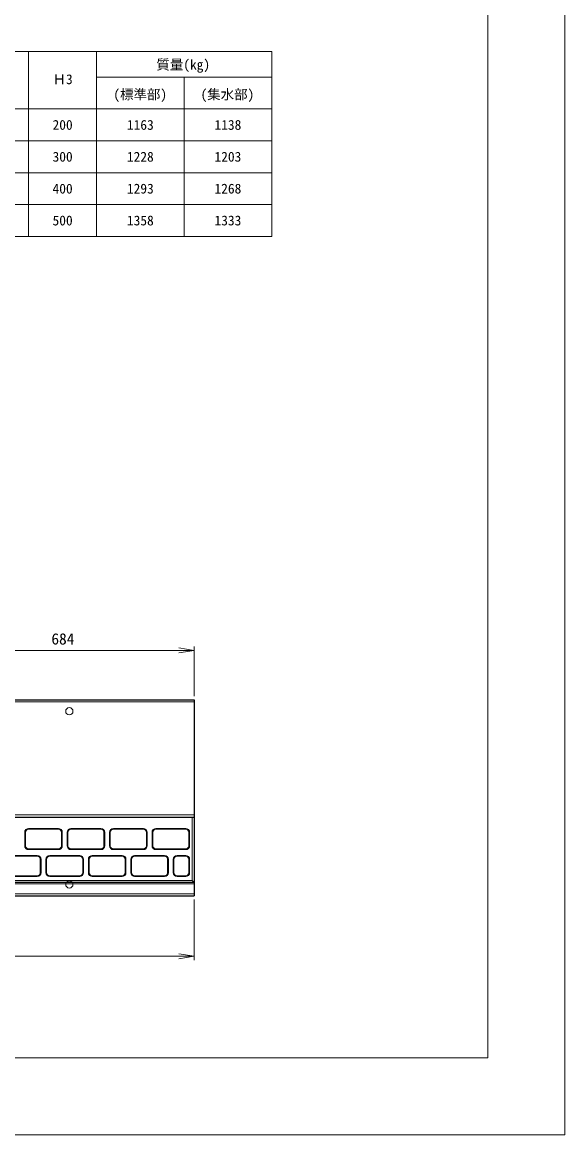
# Model space of a CAD drawing. Units: millimetres at full size, sheet at 1:20; details may follow other scales. Extents: x 0 to 8400, y 0 to 5940.
# Drawn here: x 6988 to 8400, y 0 to 2899 of the extents above; entities that cross this region are included whole.
import ezdxf
from ezdxf.enums import TextEntityAlignment as Align

# ---------------------------------------------------------------- set-up
doc = ezdxf.new("R2010")
doc.units = ezdxf.units.MM
doc.header["$LTSCALE"] = 20
for name, color, linetype, lineweight in [('CON2(細線）', 6, 'Continuous', 13), ('CON（太線）', 1, 'Continuous', 25), ('TEXT(細線）', 1, 'Continuous', 13), ('構造物-寸法', 7, 'Continuous', 9)]:
    doc.layers.add(name, color=color, linetype=linetype, lineweight=lineweight)
doc.styles.add('ＭＳ ゴシック', font='')
doc.styles.get('ＭＳ ゴシック').set_extended_font_data('MS Gothic')

# ---------------------------------------------------------------- blocks, each defined once
blk = doc.blocks.new('open_arrow')
at = {"color": 0, "linetype": 'Continuous', "lineweight": -2}
blk.add_lwpolyline([(7.5, 1.25), (0, 0), (7.5, -1.25)], dxfattribs=at)

msp = doc.modelspace()

# ---------------------------------------------------------------- linework, layer by layer
at = {"layer": 'CON2(細線）'}
for p, q in [((5435.3, 1127.83), (7435.3, 1127.83)), ((7430.35, 827.83), (7430.35, 662.59)), ((5440.25, 662.59), (7430.35, 662.59)), ((7430.35, 662.59), (7435.3, 657.83)), ((5435.3, 627.83), (7435.3, 627.83))]:
    msp.add_line(p, q, dxfattribs=at)
at = {"layer": 'CON2(細線）', "color": 2}
msp.add_line((7435.3, 833.83), (5435.3, 833.83), dxfattribs=at)
at = {"layer": 'CON（太線）'}
for p, q in [((5435.3, 1132.83), (7435.3, 1132.83)), ((7435.3, 1132.83), (7435.3, 622.83)), ((5435.3, 827.83), (7435.3, 827.83)), ((5435.3, 657.83), (7435.3, 657.83)), ((5435.3, 622.83), (7435.3, 622.83))]:
    msp.add_line(p, q, dxfattribs=at)
at = {"layer": 'TEXT(細線）'}
for p, q in [((7637.4, 2822.23), (5761.35, 2822.23)), ((7004.26, 2340.63), (7004.26, 2822.23)), ((7181.4, 2340.63), (7181.4, 2822.23)), ((7637.4, 2340.63), (7637.4, 2822.23)), ((7637.4, 2755.78), (7181.4, 2755.78)), ((7409.4, 2340.63), (7409.4, 2755.78)), ((7637.4, 2672.75), (5761.35, 2672.75)), ((7637.4, 2589.72), (5761.35, 2589.72)), ((7637.4, 2506.69), (5761.35, 2506.69)), ((7637.4, 2423.66), (5761.35, 2423.66)), ((7637.4, 2340.63), (5761.35, 2340.63))]:
    msp.add_line(p, q, dxfattribs=at)
at = {"layer": '構造物-寸法'}
for p, q in [((7435.3, 1262), (6751.8, 1262)), ((7435.3, 1142.83), (7435.3, 1272)), ((6994.05, 752.83), (6994.05, 787.83)), ((6996.05, 752.83), (6996.05, 787.83)), ((7004.05, 797.83), (7082.05, 797.83)), ((7004.05, 795.83), (7082.05, 795.83)), ((7090.05, 787.83), (7090.05, 752.83)), ((7092.05, 787.83), (7092.05, 752.83)), ((7104.55, 752.83), (7104.55, 787.83)), ((7106.55, 752.83), (7106.55, 787.83)), ((7114.55, 797.83), (7192.55, 797.83)), ((7114.55, 795.83), (7192.55, 795.83)), ((7200.55, 787.83), (7200.55, 752.83)), ((7202.55, 787.83), (7202.55, 752.83)), ((7215.05, 752.83), (7215.05, 787.83)), ((7217.05, 752.83), (7217.05, 787.83)), ((7225.05, 797.83), (7303.05, 797.83)), ((7225.05, 795.83), (7303.05, 795.83)), ((7311.05, 787.83), (7311.05, 752.83)), ((7313.05, 787.83), (7313.05, 752.83)), ((7325.55, 752.83), (7325.55, 787.83)), ((7327.55, 752.83), (7327.55, 787.83)), ((7335.55, 797.83), (7413.55, 797.83)), ((7335.55, 795.83), (7413.55, 795.83)), ((7421.55, 787.83), (7421.55, 752.83)), ((7423.55, 787.83), (7423.55, 752.83)), ((6948.8, 727.83), (7026.8, 727.83)), ((6948.8, 725.83), (7026.8, 725.83)), ((7082.05, 744.83), (7004.05, 744.83)), ((7082.05, 742.83), (7004.05, 742.83)), ((7059.3, 727.83), (7137.3, 727.83)), ((7059.3, 725.83), (7137.3, 725.83)), ((7192.55, 744.83), (7114.55, 744.83)), ((7192.55, 742.83), (7114.55, 742.83)), ((7169.8, 727.83), (7247.8, 727.83)), ((7169.8, 725.83), (7247.8, 725.83)), ((7303.05, 744.83), (7225.05, 744.83)), ((7303.05, 742.83), (7225.05, 742.83)), ((7280.3, 727.83), (7358.3, 727.83)), ((7280.3, 725.83), (7358.3, 725.83)), ((7413.55, 744.83), (7335.55, 744.83)), ((7413.55, 742.83), (7335.55, 742.83)), ((7413.55, 727.83), (7390.8, 727.83)), ((7413.55, 725.83), (7390.8, 725.83)), ((7034.8, 717.83), (7034.8, 682.83)), ((7036.8, 717.83), (7036.8, 682.83)), ((7049.3, 682.83), (7049.3, 717.83)), ((7051.3, 682.83), (7051.3, 717.83)), ((7145.3, 717.83), (7145.3, 682.83)), ((7147.3, 717.83), (7147.3, 682.83)), ((7159.8, 682.83), (7159.8, 717.83)), ((7161.8, 682.83), (7161.8, 717.83)), ((7255.8, 717.83), (7255.8, 682.83)), ((7257.8, 717.83), (7257.8, 682.83)), ((7270.3, 682.83), (7270.3, 717.83)), ((7272.3, 682.83), (7272.3, 717.83)), ((7366.3, 717.83), (7366.3, 682.83)), ((7368.3, 717.83), (7368.3, 682.83)), ((7380.8, 717.83), (7380.8, 682.83)), ((7382.8, 717.83), (7382.8, 682.83)), ((7421.55, 682.83), (7421.55, 717.83)), ((7423.55, 682.83), (7423.55, 717.83)), ((7026.8, 674.83), (6948.8, 674.83)), ((7026.8, 672.83), (6948.8, 672.83)), ((7137.3, 674.83), (7059.3, 674.83)), ((7137.3, 672.83), (7059.3, 672.83)), ((7247.8, 674.83), (7169.8, 674.83)), ((7247.8, 672.83), (7169.8, 672.83)), ((7358.3, 674.83), (7280.3, 674.83)), ((7358.3, 672.83), (7280.3, 672.83)), ((7390.8, 674.83), (7413.55, 674.83)), ((7390.8, 672.83), (7413.55, 672.83)), ((5435.3, 653.94), (7435.3, 653.94)), ((7435.3, 612.83), (7435.3, 455.05)), ((5435.3, 465.05), (7435.3, 465.05))]:
    msp.add_line(p, q, dxfattribs=at)
at = {"layer": '構造物-寸法', "color": 2}
msp.add_lwpolyline([(0, 5940), (0, 0), (8400, 0), (8400, 5940)], close=True, dxfattribs=at)
at = {"layer": '構造物-寸法'}
msp.add_lwpolyline([(200, 5740), (200, 200), (8200, 200), (8200, 5740)], close=True, dxfattribs=at)
for centre in [(7110.31, 1103.33), (7110.31, 652.33)]:
    msp.add_circle(centre, 9.5, dxfattribs=at)
for centre, radius, start, end in [((7004.05, 787.83), 10, 90, 180), ((7004.05, 787.83), 8, 90, 180), ((7082.05, 787.83), 10, 360, 90), ((7082.05, 787.83), 8, 0, 90), ((7114.55, 787.83), 10, 90, 180), ((7114.55, 787.83), 8, 90, 180), ((7192.55, 787.83), 10, 360, 90), ((7192.55, 787.83), 8, 0, 90), ((7225.05, 787.83), 10, 90, 180), ((7225.05, 787.83), 8, 90, 180), ((7303.05, 787.83), 10, 360, 90), ((7303.05, 787.83), 8, 360, 90), ((7335.55, 787.83), 10, 90, 180), ((7335.55, 787.83), 8, 90, 180), ((7413.55, 787.83), 10, 360, 90), ((7413.55, 787.83), 8, 0, 90), ((7004.05, 752.83), 10, 180, 270), ((7004.05, 752.83), 8, 180, 270), ((7026.8, 717.83), 10, 360, 90), ((7026.8, 717.83), 8, 360, 90), ((7059.3, 717.83), 10, 90, 180), ((7059.3, 717.83), 8, 90, 180), ((7082.05, 752.83), 10, 270, 0), ((7082.05, 752.83), 8, 270, 0), ((7114.55, 752.83), 10, 180, 270), ((7114.55, 752.83), 8, 180, 270), ((7137.3, 717.83), 10, 360, 90), ((7137.3, 717.83), 8, 0, 90), ((7169.8, 717.83), 10, 90, 180), ((7169.8, 717.83), 8, 90, 180), ((7192.55, 752.83), 10, 270, 0), ((7192.55, 752.83), 8, 270, 0), ((7225.05, 752.83), 10, 180, 270), ((7225.05, 752.83), 8, 180, 270), ((7247.8, 717.83), 10, 360, 90), ((7247.8, 717.83), 8, 360, 90), ((7280.3, 717.83), 10, 90, 180), ((7280.3, 717.83), 8, 90, 180), ((7303.05, 752.83), 10, 270, 0), ((7303.05, 752.83), 8, 270, 0), ((7335.55, 752.83), 10, 180, 270), ((7335.55, 752.83), 8, 180, 270), ((7358.3, 717.83), 10, 360, 90), ((7358.3, 717.83), 8, 0, 90), ((7390.8, 717.83), 10, 90, 180), ((7390.8, 717.83), 8, 90, 180), ((7413.55, 752.83), 10, 270, 0), ((7413.55, 752.83), 8, 270, 0), ((7413.55, 717.83), 10, 0, 90), ((7413.55, 717.83), 8, 0, 90), ((7026.8, 682.83), 10, 270, 0), ((7026.8, 682.83), 8, 270, 0), ((7059.3, 682.83), 10, 180, 270), ((7059.3, 682.83), 8, 180, 270), ((7137.3, 682.83), 10, 270, 0), ((7137.3, 682.83), 8, 270, 0), ((7169.8, 682.83), 10, 180, 270), ((7169.8, 682.83), 8, 180, 270), ((7247.8, 682.83), 10, 270, 0), ((7247.8, 682.83), 8, 270, 0), ((7280.3, 682.83), 10, 180, 270), ((7280.3, 682.83), 8, 180, 270), ((7358.3, 682.83), 10, 270, 0), ((7358.3, 682.83), 8, 270, 0), ((7390.8, 682.83), 10, 180, 270), ((7390.8, 682.83), 8, 180, 270), ((7413.55, 682.83), 10, 270, 0), ((7413.55, 682.83), 8, 270, 0)]:
    msp.add_arc(centre, radius, start, end, dxfattribs=at)

# ---------------------------------------------------------------- block references
at = {"layer": '構造物-寸法', "xscale": 5.33, "yscale": 5.33, "rotation": 180}
for p in [(7435.3, 1262), (7435.3, 465.05)]:
    msp.add_blockref('open_arrow', p, dxfattribs=at)

# ---------------------------------------------------------------- texts
at = {"layer": 'TEXT(細線）', "style": 'ＭＳ ゴシック'}
for s, p in [('質量(kg)', (7406.87, 2788.34)), ('Ｈ3', (7092.83, 2750.11)), ('(標準部)', (7294.84, 2710.6)), ('(集水部)', (7521.82, 2710.6)), ('200', (7092.83, 2631.24)), ('1163', (7295.18, 2631.24)), ('1138', (7523.18, 2631.24)), ('300', (7092.83, 2548.2)), ('1228', (7295.18, 2548.2)), ('1203', (7523.18, 2548.2)), ('400', (7092.83, 2465.17)), ('1293', (7295.18, 2465.17)), ('1268', (7523.18, 2465.17)), ('500', (7092.83, 2382.14)), ('1358', (7295.18, 2382.14)), ('1333', (7523.18, 2382.14))]:
    msp.add_text(s, height=25.66, dxfattribs=at).set_placement(p, align=Align.MIDDLE_CENTER)
at = {"layer": '構造物-寸法', "style": 'ＭＳ ゴシック'}
msp.add_text('684', height=29.33, dxfattribs=at).set_placement((7093.55, 1292), align=Align.MIDDLE_CENTER)

doc.saveas('drawing.dxf')
